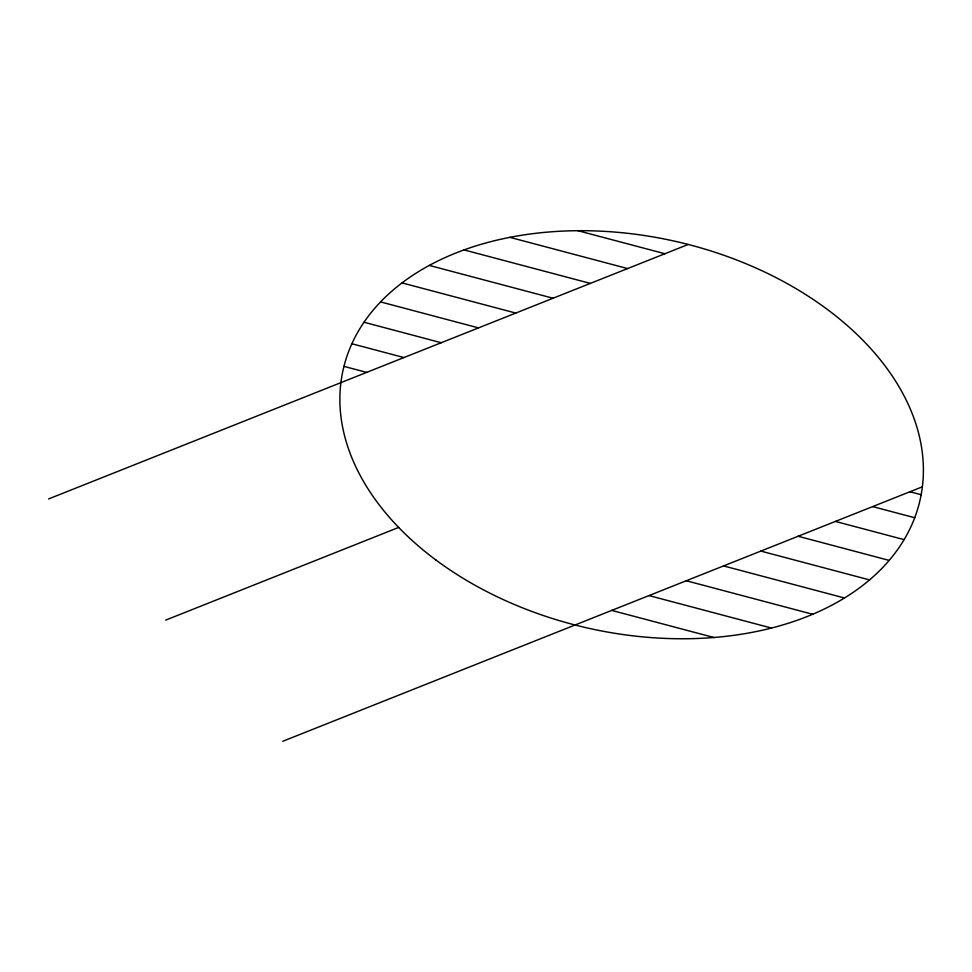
<?xml version="1.0" encoding="UTF-8"?>
<svg xmlns="http://www.w3.org/2000/svg" width="972" height="972" viewBox="0 0 972 972"><rect width="100%" height="100%" fill="white"/><g stroke="black" fill="none" stroke-linecap="round" stroke-linejoin="round"><path stroke-width="1.46" d="M48.6 498.94L688.212 244.458M165.677 620.124L398.666 527.432M282.755 741.296L922.379 486.814M578.024 230.704L664.897 253.741M509.887 237.35L627.62 268.564M464.057 249.913L590.344 283.399M429.308 265.417L553.056 298.234M402.043 282.901L515.78 313.069M380.574 301.915L478.503 327.892M364.014 322.242L441.227 342.727M351.888 343.748L403.951 357.562M909.95 491.759L921.152 494.724M343.967 366.371L366.675 372.385M872.674 506.594L914.713 517.736M835.398 521.417L904.106 539.642M798.121 536.252L889.173 560.407M760.845 551.088L869.551 579.907M723.569 565.911L844.486 597.987M686.293 580.746L812.689 614.268M649.017 595.581L771.476 628.058M611.74 610.404L713.898 637.498M436.112 560.151A295.719 198.252 12.7 0 0 916.936 511.394A295.719 198.252 12.7 0 0 541.89 232.636A295.719 198.252 12.7 0 0 436.112 560.151"/></g></svg>
